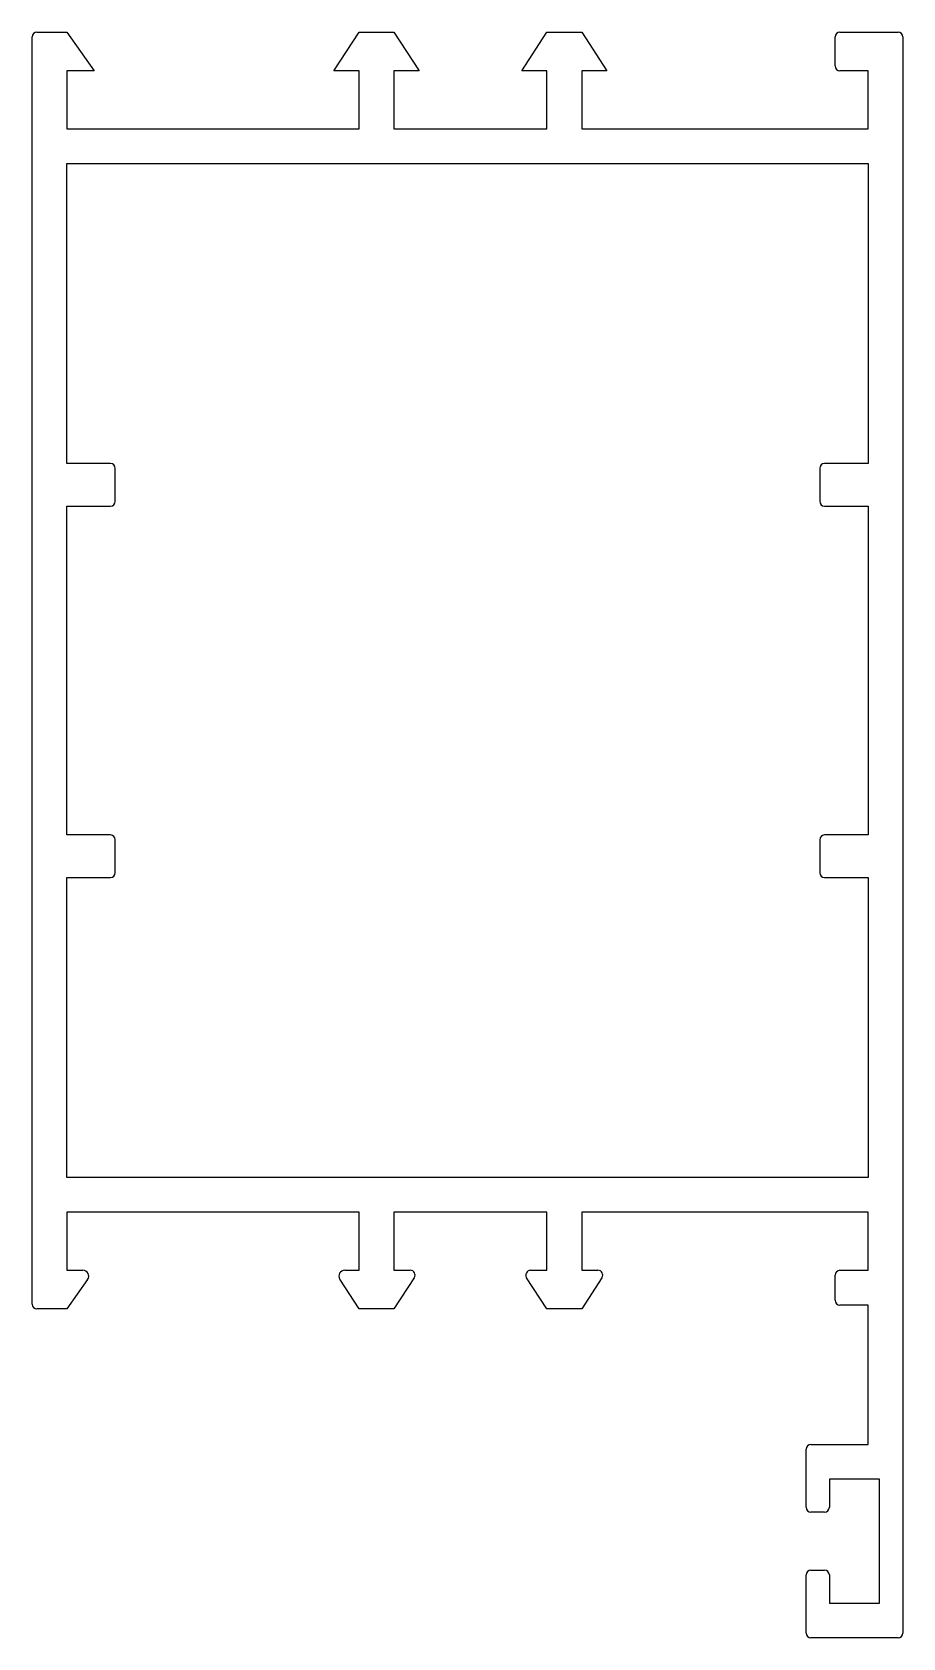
# Model space of a CAD drawing. Extents: x 840.6 to 885.6, y 586.5 to 669.5.
import ezdxf

# ---------------------------------------------------------------- set-up
doc = ezdxf.new("R2010")
doc.units = 0
doc.layers.get('0').update_dxf_attribs({"linetype": 'CONTINUOUS'})

msp = doc.modelspace()

# ---------------------------------------------------------------- linework, layer by layer
for p, q in [((840.619, 603.753), (840.619, 669.253)), ((840.869, 669.503), (842.419, 669.503)), ((842.419, 669.503), (843.819, 667.503)), ((856.219, 667.503), (857.519, 669.503)), ((857.519, 669.503), (859.319, 669.503)), ((859.319, 669.503), (860.619, 667.503)), ((865.919, 667.503), (867.219, 669.503)), ((867.219, 669.503), (869.019, 669.503)), ((869.019, 669.503), (870.319, 667.503)), ((882.119, 667.753), (882.119, 669.253)), ((882.369, 669.503), (885.369, 669.503)), ((885.619, 669.253), (885.619, 586.753)), ((842.419, 667.503), (842.419, 664.503)), ((843.819, 667.503), (842.419, 667.503)), ((857.519, 667.503), (856.219, 667.503)), ((857.519, 664.503), (857.519, 667.503)), ((859.319, 667.503), (859.319, 664.503)), ((860.619, 667.503), (859.319, 667.503)), ((867.219, 667.503), (865.919, 667.503)), ((867.219, 664.503), (867.219, 667.503)), ((870.319, 667.503), (869.019, 667.503)), ((869.019, 667.503), (869.019, 664.503)), ((883.819, 667.503), (882.369, 667.503)), ((883.819, 664.503), (883.819, 667.503)), ((842.419, 664.503), (857.519, 664.503)), ((859.319, 664.503), (867.219, 664.503)), ((869.019, 664.503), (883.819, 664.503)), ((842.419, 662.703), (883.819, 662.703)), ((842.419, 647.203), (842.419, 662.703)), ((883.819, 662.703), (883.819, 647.203)), ((844.669, 647.203), (842.419, 647.203)), ((844.919, 645.253), (844.919, 646.953)), ((881.319, 646.953), (881.319, 645.253)), ((883.819, 647.203), (881.569, 647.203)), ((842.419, 645.003), (844.669, 645.003)), ((842.419, 628.003), (842.419, 645.003)), ((881.569, 645.003), (883.819, 645.003)), ((883.819, 645.003), (883.819, 628.003)), ((844.669, 628.003), (842.419, 628.003)), ((844.919, 626.053), (844.919, 627.753)), ((881.319, 627.753), (881.319, 626.053)), ((883.819, 628.003), (881.569, 628.003)), ((842.419, 625.803), (844.669, 625.803)), ((842.419, 610.303), (842.419, 625.803)), ((881.569, 625.803), (883.819, 625.803)), ((883.819, 625.803), (883.819, 610.303)), ((883.819, 610.303), (842.419, 610.303)), ((842.419, 608.503), (842.419, 605.503)), ((857.519, 608.503), (842.419, 608.503)), ((857.519, 605.503), (857.519, 608.503)), ((859.319, 608.503), (859.319, 605.503)), ((867.219, 608.503), (859.319, 608.503)), ((867.219, 605.503), (867.219, 608.503)), ((883.819, 608.503), (869.019, 608.503)), ((869.019, 608.503), (869.019, 605.503)), ((883.819, 605.503), (883.819, 608.503)), ((842.419, 605.503), (843.242, 605.503)), ((856.771, 605.503), (857.519, 605.503)), ((859.319, 605.503), (860.158, 605.503)), ((860.368, 605.116), (859.319, 603.503)), ((867.219, 603.503), (866.17, 605.116)), ((866.379, 605.503), (867.219, 605.503)), ((869.019, 605.503), (869.858, 605.503)), ((870.068, 605.116), (869.019, 603.503)), ((882.119, 603.953), (882.119, 605.253)), ((882.369, 605.503), (883.819, 605.503)), ((843.488, 605.031), (842.419, 603.503)), ((857.519, 603.503), (856.52, 605.039)), ((842.419, 603.503), (840.869, 603.503)), ((859.319, 603.503), (857.519, 603.503)), ((869.019, 603.503), (867.219, 603.503)), ((883.819, 603.703), (882.369, 603.703)), ((883.819, 596.503), (883.819, 603.703)), ((880.619, 593.253), (880.619, 596.253)), ((880.869, 596.503), (883.819, 596.503)), ((884.419, 594.703), (881.819, 594.703)), ((881.819, 594.703), (881.819, 593.253)), ((884.419, 588.303), (884.419, 594.703)), ((881.569, 593.003), (880.869, 593.003)), ((880.619, 586.753), (880.619, 589.753)), ((880.869, 590.003), (881.569, 590.003)), ((881.819, 589.753), (881.819, 588.303)), ((881.819, 588.303), (884.419, 588.303)), ((885.369, 586.503), (880.869, 586.503))]:
    msp.add_line(p, q)
for centre, radius, start, end in [((840.869, 669.253), 0.25, 90, 180), ((882.369, 669.253), 0.25, 90, 180), ((885.369, 669.253), 0.25, 0, 90), ((882.369, 667.753), 0.25, 180, 270), ((844.669, 646.953), 0.25, 0, 90), ((881.569, 646.953), 0.25, 90, 180), ((844.669, 645.253), 0.25, 270, 0), ((881.569, 645.253), 0.25, 180, 270), ((844.669, 627.753), 0.25, 0, 90), ((881.569, 627.753), 0.25, 90, 180), ((844.669, 626.053), 0.25, 270, 0), ((881.569, 626.053), 0.25, 180, 270), ((843.242, 605.203), 0.3, 325.00798, 90), ((856.771, 605.203), 0.3, 90, 213.02387), ((860.158, 605.253), 0.25, 326.97613, 90), ((866.379, 605.253), 0.25, 90, 213.02387), ((869.858, 605.253), 0.25, 326.97613, 90), ((882.369, 605.253), 0.25, 90, 180), ((840.869, 603.753), 0.25, 180, 270), ((882.369, 603.953), 0.25, 180, 270), ((880.869, 596.253), 0.25, 90, 180), ((880.869, 593.253), 0.25, 180, 270), ((881.569, 593.253), 0.25, 270, 0), ((880.869, 589.753), 0.25, 90, 180), ((881.569, 589.753), 0.25, 0, 90), ((880.869, 586.753), 0.25, 180, 270), ((885.369, 586.753), 0.25, 270, 0)]:
    msp.add_arc(centre, radius, start, end)

doc.saveas('drawing.dxf')
